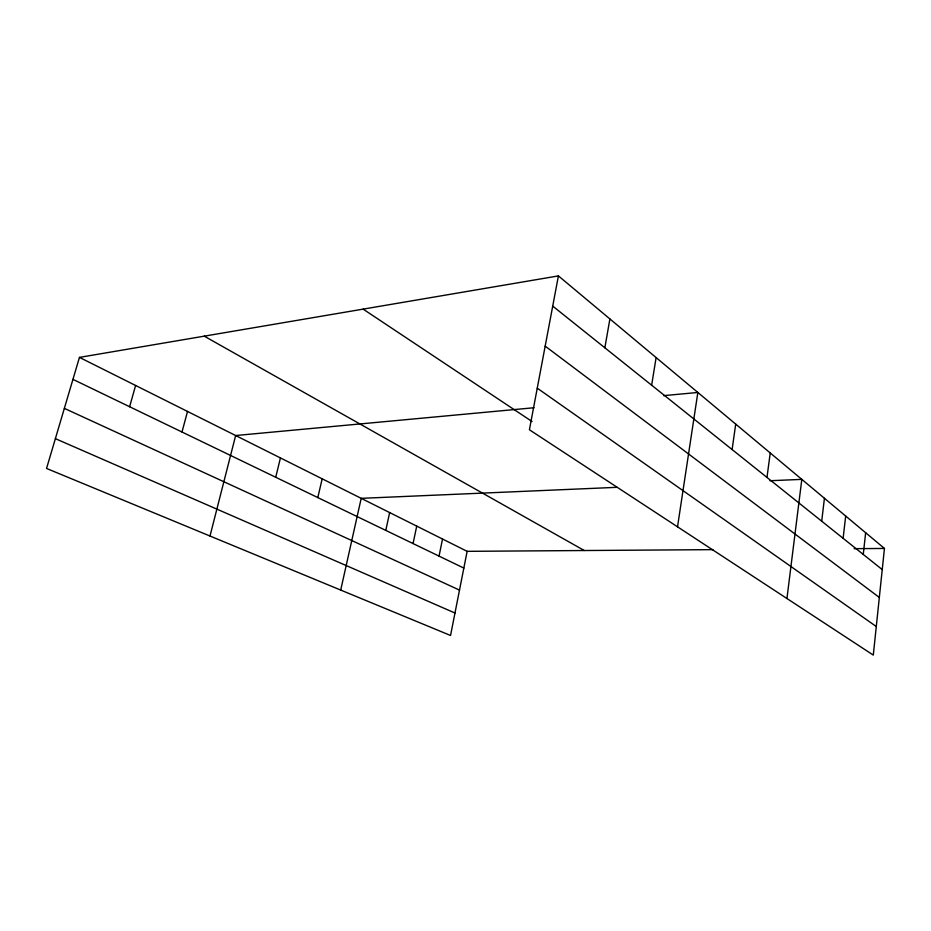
<?xml version="1.0" encoding="UTF-8"?>
<svg xmlns="http://www.w3.org/2000/svg" width="931" height="931" viewBox="0 0 931 931"><rect width="100%" height="100%" fill="white"/><g stroke="black" fill="none" stroke-linecap="round" stroke-linejoin="round"><path stroke-width="1.4" d="M558.414 275.902L884.45 548.452L873.301 655.098L529.413 429.773L558.414 275.902L79.461 357.388L46.55 468.456L450.546 635.477L467.141 551.338L79.461 357.388M863.27 554.422L865.644 532.73M843.125 538.316L845.674 516.03M821.701 521.185L824.435 498.283M786.939 598.517L801.812 479.372L769.937 480.733M766.981 477.428L770.228 452.966M732.115 449.545L735.711 424.117M677.524 526.818L697.854 392.463L663.594 395.652M651.642 385.201L656.122 357.574M604.859 347.787L609.898 318.937M439.048 556.11L442.528 539.026M413.061 543.564L416.727 526.108M385.795 530.402L389.647 512.562M340.711 590.068L361.205 498.341L617.067 487.32M317.808 497.585L322.184 478.813M275.727 477.266L280.44 457.936M209.999 536.035L235.659 435.533L534.057 407.731M181.999 432.019L187.515 411.444M129.618 406.731L135.6 385.481M467.141 551.338L712.902 549.639M854.134 548.662L884.45 548.452M55.383 438.664L454.98 613.017M64.355 408.372L459.495 590.103M72.944 379.371L463.847 568.085M204.261 336.161L584.284 550.524M363.137 309.127L532.078 421.534M537.257 388.169L876.292 626.528M545.182 346.134L879.33 597.458M552.723 306.101L882.239 569.597"/></g></svg>
